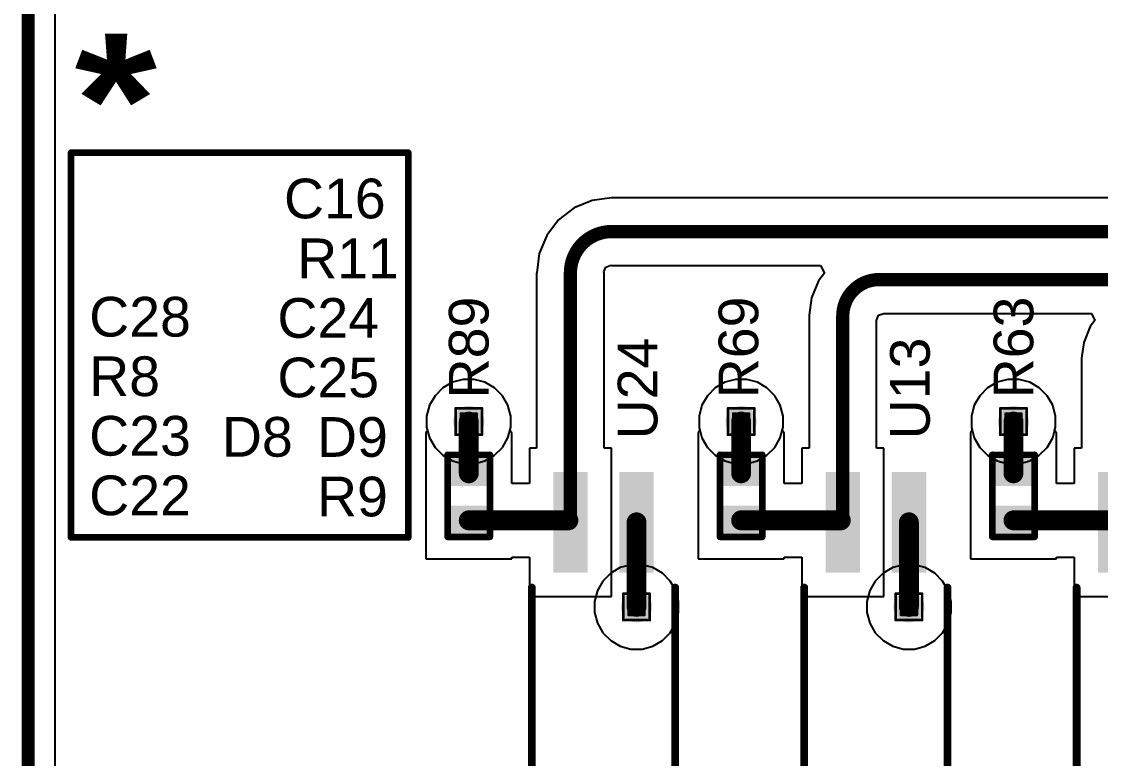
# Model space of a CAD drawing. Header units: inches. Extents: x -5 to 230, y -4 to 159.
# Drawn here: x -3.63 to 17.09, y 10.52 to 24.65 of the extents above; entities that cross this region are included whole.
import ezdxf

# ---------------------------------------------------------------- set-up
doc = ezdxf.new("R2010")
doc.units = ezdxf.units.IN
for name, color, linetype in [('Board Outline', 216, 'Continuous'), ('Bottom Layer', 5, 'Continuous'), ('Drill Drawing', 1, 'Continuous'), ('Layer 1', 16, 'Continuous'), ('Layer 2', 76, 'Continuous'), ('Top Layer', 1, 'Continuous'), ('Top Overlay', 2, 'Continuous'), ('Top Paste', 8, 'Continuous'), ('Top Solder', 216, 'Continuous'), ('Via Holes', 16, 'Continuous')]:
    doc.layers.add(name, color=color, linetype=linetype)
doc.styles.add('Arial', font='', dxfattribs={"height": 0.2})
doc.styles.add('Arial Black_Bold', font='', dxfattribs={"height": 0.2})
doc.styles.get('Arial').set_extended_font_data('Arial')
doc.styles.get('Arial Black_Bold').set_extended_font_data('Arial Black', bold=True)

# ---------------------------------------------------------------- blocks, each defined once
blk = doc.blocks.new('SOIC_4_175____52')
at = {"layer": 'Top Layer'}
for points in [[(-2.31, 0.915), (-2.31, 0.355), (-4.137, 0.355), (-4.137, 0.915)], [(4.137, 0.915), (4.137, 0.355), (2.31, 0.355), (2.31, 0.915)], [(-2.31, -0.355), (-2.31, -0.915), (-4.137, -0.915), (-4.137, -0.355)], [(4.137, -0.355), (4.137, -0.915), (2.31, -0.915), (2.31, -0.355)]]:
    blk.add_hatch(color=1, dxfattribs=at).paths.add_polyline_path(points)
at = {"layer": 'Top Paste'}
for points in [[(-2.31, 0.915), (-2.31, 0.355), (-4.137, 0.355), (-4.137, 0.915)], [(4.137, 0.915), (4.137, 0.355), (2.31, 0.355), (2.31, 0.915)], [(-2.31, -0.355), (-2.31, -0.915), (-4.137, -0.915), (-4.137, -0.355)], [(4.137, -0.355), (4.137, -0.915), (2.31, -0.915), (2.31, -0.355)]]:
    blk.add_hatch(color=8, dxfattribs=at).paths.add_polyline_path(points)
at = {"layer": 'Top Solder'}
for points in [[(-2.259, 0.966), (-2.259, 0.304), (-4.188, 0.304), (-4.188, 0.966)], [(4.188, 0.966), (4.188, 0.304), (2.259, 0.304), (2.259, 0.966)], [(-2.259, -0.304), (-2.259, -0.966), (-4.188, -0.966), (-4.188, -0.304)], [(4.188, -0.304), (4.188, -0.966), (2.259, -0.966), (2.259, -0.304)]]:
    blk.add_hatch(color=216, dxfattribs=at).paths.add_polyline_path(points)
at = {"layer": 'Top Overlay'}
for points, const_width in [([(-1.971, 1.376), (1.971, 1.376)], 0.152), ([(-4.468, 0.787), (-4.468, 0.533)], 0.254), ([(-4.468, 0.787), (-4.341, 0.66)], 0.254), ([(-4.341, 0.66), (-4.468, 0.533)], 0.254), ([(-1.971, -1.376), (1.971, -1.376)], 0.152)]:
    blk.add_lwpolyline(points, dxfattribs=dict(at, const_width=const_width))
for points, const_width in [([(-2.009, 1.376, 1), (-1.933, 1.376, 1)], 0.0762), ([(1.933, 1.376, 1), (2.009, 1.376, 1)], 0.0762), ([(-4.532, 0.787, 1), (-4.405, 0.787, 1)], 0.127), ([(-4.532, 0.787, 1), (-4.405, 0.787, 1)], 0.127), ([(-4.532, 0.533, 1), (-4.405, 0.533, 1)], 0.127), ([(-4.532, 0.533, 1), (-4.405, 0.533, 1)], 0.127), ([(-4.405, 0.66, 1), (-4.278, 0.66, 1)], 0.127), ([(-4.405, 0.66, 1), (-4.278, 0.66, 1)], 0.127), ([(-2.009, -1.376, 1), (-1.933, -1.376, 1)], 0.0762), ([(1.933, -1.376, 1), (2.009, -1.376, 1)], 0.0762)]:
    blk.add_lwpolyline(points, format="xyb", close=True, dxfattribs=dict(at, const_width=const_width))
blk = doc.blocks.new('SOIC_4_175____63')
at = {"layer": 'Top Layer'}
for points in [[(-2.31, 0.915), (-2.31, 0.355), (-4.137, 0.355), (-4.137, 0.915)], [(4.137, 0.915), (4.137, 0.355), (2.31, 0.355), (2.31, 0.915)], [(-2.31, -0.355), (-2.31, -0.915), (-4.137, -0.915), (-4.137, -0.355)], [(4.137, -0.355), (4.137, -0.915), (2.31, -0.915), (2.31, -0.355)]]:
    blk.add_hatch(color=1, dxfattribs=at).paths.add_polyline_path(points)
at = {"layer": 'Top Paste'}
for points in [[(-2.31, 0.915), (-2.31, 0.355), (-4.137, 0.355), (-4.137, 0.915)], [(4.137, 0.915), (4.137, 0.355), (2.31, 0.355), (2.31, 0.915)], [(-2.31, -0.355), (-2.31, -0.915), (-4.137, -0.915), (-4.137, -0.355)], [(4.137, -0.355), (4.137, -0.915), (2.31, -0.915), (2.31, -0.355)]]:
    blk.add_hatch(color=8, dxfattribs=at).paths.add_polyline_path(points)
at = {"layer": 'Top Solder'}
for points in [[(-2.259, 0.966), (-2.259, 0.304), (-4.188, 0.304), (-4.188, 0.966)], [(4.188, 0.966), (4.188, 0.304), (2.259, 0.304), (2.259, 0.966)], [(-2.259, -0.304), (-2.259, -0.966), (-4.188, -0.966), (-4.188, -0.304)], [(4.188, -0.304), (4.188, -0.966), (2.259, -0.966), (2.259, -0.304)]]:
    blk.add_hatch(color=216, dxfattribs=at).paths.add_polyline_path(points)
at = {"layer": 'Top Overlay'}
for points, const_width in [([(-1.971, 1.376), (1.971, 1.376)], 0.152), ([(-4.468, 0.787), (-4.468, 0.533)], 0.254), ([(-4.468, 0.787), (-4.341, 0.66)], 0.254), ([(-4.341, 0.66), (-4.468, 0.533)], 0.254), ([(-1.971, -1.376), (1.971, -1.376)], 0.152)]:
    blk.add_lwpolyline(points, dxfattribs=dict(at, const_width=const_width))
for points, const_width in [([(-2.009, 1.376, 1), (-1.933, 1.376, 1)], 0.0762), ([(1.933, 1.376, 1), (2.009, 1.376, 1)], 0.0762), ([(-4.532, 0.787, 1), (-4.405, 0.787, 1)], 0.127), ([(-4.532, 0.787, 1), (-4.405, 0.787, 1)], 0.127), ([(-4.532, 0.533, 1), (-4.405, 0.533, 1)], 0.127), ([(-4.532, 0.533, 1), (-4.405, 0.533, 1)], 0.127), ([(-4.405, 0.66, 1), (-4.278, 0.66, 1)], 0.127), ([(-4.405, 0.66, 1), (-4.278, 0.66, 1)], 0.127), ([(-2.009, -1.376, 1), (-1.933, -1.376, 1)], 0.0762), ([(1.933, -1.376, 1), (2.009, -1.376, 1)], 0.0762)]:
    blk.add_lwpolyline(points, format="xyb", close=True, dxfattribs=dict(at, const_width=const_width))
blk = doc.blocks.new('SOIC_4_175____66')
at = {"layer": 'Top Layer'}
for points in [[(-2.31, 0.915), (-2.31, 0.355), (-4.137, 0.355), (-4.137, 0.915)], [(4.137, 0.915), (4.137, 0.355), (2.31, 0.355), (2.31, 0.915)], [(-2.31, -0.355), (-2.31, -0.915), (-4.137, -0.915), (-4.137, -0.355)], [(4.137, -0.355), (4.137, -0.915), (2.31, -0.915), (2.31, -0.355)]]:
    blk.add_hatch(color=1, dxfattribs=at).paths.add_polyline_path(points)
at = {"layer": 'Top Paste'}
for points in [[(-2.31, 0.915), (-2.31, 0.355), (-4.137, 0.355), (-4.137, 0.915)], [(4.137, 0.915), (4.137, 0.355), (2.31, 0.355), (2.31, 0.915)], [(-2.31, -0.355), (-2.31, -0.915), (-4.137, -0.915), (-4.137, -0.355)], [(4.137, -0.355), (4.137, -0.915), (2.31, -0.915), (2.31, -0.355)]]:
    blk.add_hatch(color=8, dxfattribs=at).paths.add_polyline_path(points)
at = {"layer": 'Top Solder'}
for points in [[(-2.259, 0.966), (-2.259, 0.304), (-4.188, 0.304), (-4.188, 0.966)], [(4.188, 0.966), (4.188, 0.304), (2.259, 0.304), (2.259, 0.966)], [(-2.259, -0.304), (-2.259, -0.966), (-4.188, -0.966), (-4.188, -0.304)], [(4.188, -0.304), (4.188, -0.966), (2.259, -0.966), (2.259, -0.304)]]:
    blk.add_hatch(color=216, dxfattribs=at).paths.add_polyline_path(points)
at = {"layer": 'Top Overlay'}
for points, const_width in [([(-1.971, 1.376), (1.971, 1.376)], 0.152), ([(-4.468, 0.787), (-4.468, 0.533)], 0.254), ([(-4.468, 0.787), (-4.341, 0.66)], 0.254), ([(-4.341, 0.66), (-4.468, 0.533)], 0.254), ([(-1.971, -1.376), (1.971, -1.376)], 0.152)]:
    blk.add_lwpolyline(points, dxfattribs=dict(at, const_width=const_width))
for points, const_width in [([(-2.009, 1.376, 1), (-1.933, 1.376, 1)], 0.0762), ([(1.933, 1.376, 1), (2.009, 1.376, 1)], 0.0762), ([(-4.532, 0.787, 1), (-4.405, 0.787, 1)], 0.127), ([(-4.532, 0.787, 1), (-4.405, 0.787, 1)], 0.127), ([(-4.532, 0.533, 1), (-4.405, 0.533, 1)], 0.127), ([(-4.532, 0.533, 1), (-4.405, 0.533, 1)], 0.127), ([(-4.405, 0.66, 1), (-4.278, 0.66, 1)], 0.127), ([(-4.405, 0.66, 1), (-4.278, 0.66, 1)], 0.127), ([(-2.009, -1.376, 1), (-1.933, -1.376, 1)], 0.0762), ([(1.933, -1.376, 1), (2.009, -1.376, 1)], 0.0762)]:
    blk.add_lwpolyline(points, format="xyb", close=True, dxfattribs=dict(at, const_width=const_width))
blk = doc.blocks.new('R___0402_91')
at = {"layer": 'Top Layer'}
for points in [[(-0.699, -0.318), (-0.699, 0.318), (-0.241, 0.318), (-0.241, -0.318)], [(0.241, -0.318), (0.241, 0.318), (0.699, 0.318), (0.699, -0.318)]]:
    blk.add_hatch(color=1, dxfattribs=at).paths.add_polyline_path(points)
at = {"layer": 'Top Paste'}
for points in [[(-0.699, -0.318), (-0.699, 0.318), (-0.241, 0.318), (-0.241, -0.318)], [(0.241, -0.318), (0.241, 0.318), (0.699, 0.318), (0.699, -0.318)]]:
    blk.add_hatch(color=8, dxfattribs=at).paths.add_polyline_path(points)
at = {"layer": 'Top Solder'}
for points in [[(-0.754, -0.373), (-0.754, 0.373), (-0.186, 0.373), (-0.186, -0.373)], [(0.186, -0.373), (0.186, 0.373), (0.754, 0.373), (0.754, -0.373)]]:
    blk.add_hatch(color=216, dxfattribs=at).paths.add_polyline_path(points)
at = {"layer": 'Top Overlay'}
for points, const_width in [([(-0.787, 0.406), (0.787, 0.406)], 0.127), ([(-0.787, 0.406), (-0.787, -0.406)], 0.127), ([(0.787, 0.406), (0.787, -0.406)], 0.127), ([(-0.787, -0.406), (0.787, -0.406)], 0.127), ([(-0.813, -0.432), (0.813, -0.432)], 0.00323)]:
    blk.add_lwpolyline(points, dxfattribs=dict(at, const_width=const_width))
for points, const_width in [([(-0.819, 0.406, 1), (-0.756, 0.406, 1)], 0.0635), ([(-0.819, 0.406, 1), (-0.756, 0.406, 1)], 0.0635), ([(0.756, 0.406, 1), (0.819, 0.406, 1)], 0.0635), ([(0.756, 0.406, 1), (0.819, 0.406, 1)], 0.0635), ([(-0.819, -0.406, 1), (-0.756, -0.406, 1)], 0.0635), ([(-0.819, -0.406, 1), (-0.756, -0.406, 1)], 0.0635), ([(0.756, -0.406, 1), (0.819, -0.406, 1)], 0.0635), ([(0.756, -0.406, 1), (0.819, -0.406, 1)], 0.0635), ([(-0.814, -0.432, 1), (-0.812, -0.432, 1)], 0.00161), ([(0.812, -0.432, 1), (0.814, -0.432, 1)], 0.00161)]:
    blk.add_lwpolyline(points, format="xyb", close=True, dxfattribs=dict(at, const_width=const_width))
blk = doc.blocks.new('R___0402_111')
at = {"layer": 'Top Layer'}
for points in [[(-0.699, -0.318), (-0.699, 0.318), (-0.241, 0.318), (-0.241, -0.318)], [(0.241, -0.318), (0.241, 0.318), (0.699, 0.318), (0.699, -0.318)]]:
    blk.add_hatch(color=1, dxfattribs=at).paths.add_polyline_path(points)
at = {"layer": 'Top Paste'}
for points in [[(-0.699, -0.318), (-0.699, 0.318), (-0.241, 0.318), (-0.241, -0.318)], [(0.241, -0.318), (0.241, 0.318), (0.699, 0.318), (0.699, -0.318)]]:
    blk.add_hatch(color=8, dxfattribs=at).paths.add_polyline_path(points)
at = {"layer": 'Top Solder'}
for points in [[(-0.754, -0.373), (-0.754, 0.373), (-0.186, 0.373), (-0.186, -0.373)], [(0.186, -0.373), (0.186, 0.373), (0.754, 0.373), (0.754, -0.373)]]:
    blk.add_hatch(color=216, dxfattribs=at).paths.add_polyline_path(points)
at = {"layer": 'Top Overlay'}
for points, const_width in [([(-0.787, 0.406), (0.787, 0.406)], 0.127), ([(-0.787, 0.406), (-0.787, -0.406)], 0.127), ([(0.787, 0.406), (0.787, -0.406)], 0.127), ([(-0.787, -0.406), (0.787, -0.406)], 0.127), ([(-0.813, -0.432), (0.813, -0.432)], 0.00323)]:
    blk.add_lwpolyline(points, dxfattribs=dict(at, const_width=const_width))
for points, const_width in [([(-0.819, 0.406, 1), (-0.756, 0.406, 1)], 0.0635), ([(-0.819, 0.406, 1), (-0.756, 0.406, 1)], 0.0635), ([(0.756, 0.406, 1), (0.819, 0.406, 1)], 0.0635), ([(0.756, 0.406, 1), (0.819, 0.406, 1)], 0.0635), ([(-0.819, -0.406, 1), (-0.756, -0.406, 1)], 0.0635), ([(-0.819, -0.406, 1), (-0.756, -0.406, 1)], 0.0635), ([(0.756, -0.406, 1), (0.819, -0.406, 1)], 0.0635), ([(0.756, -0.406, 1), (0.819, -0.406, 1)], 0.0635), ([(-0.814, -0.432, 1), (-0.812, -0.432, 1)], 0.00161), ([(0.812, -0.432, 1), (0.814, -0.432, 1)], 0.00161)]:
    blk.add_lwpolyline(points, format="xyb", close=True, dxfattribs=dict(at, const_width=const_width))
blk = doc.blocks.new('R___0402_117')
at = {"layer": 'Top Layer'}
for points in [[(-0.699, -0.318), (-0.699, 0.318), (-0.241, 0.318), (-0.241, -0.318)], [(0.241, -0.318), (0.241, 0.318), (0.699, 0.318), (0.699, -0.318)]]:
    blk.add_hatch(color=1, dxfattribs=at).paths.add_polyline_path(points)
at = {"layer": 'Top Paste'}
for points in [[(-0.699, -0.318), (-0.699, 0.318), (-0.241, 0.318), (-0.241, -0.318)], [(0.241, -0.318), (0.241, 0.318), (0.699, 0.318), (0.699, -0.318)]]:
    blk.add_hatch(color=8, dxfattribs=at).paths.add_polyline_path(points)
at = {"layer": 'Top Solder'}
for points in [[(-0.754, -0.373), (-0.754, 0.373), (-0.186, 0.373), (-0.186, -0.373)], [(0.186, -0.373), (0.186, 0.373), (0.754, 0.373), (0.754, -0.373)]]:
    blk.add_hatch(color=216, dxfattribs=at).paths.add_polyline_path(points)
at = {"layer": 'Top Overlay'}
for points, const_width in [([(-0.787, 0.406), (0.787, 0.406)], 0.127), ([(-0.787, 0.406), (-0.787, -0.406)], 0.127), ([(0.787, 0.406), (0.787, -0.406)], 0.127), ([(-0.787, -0.406), (0.787, -0.406)], 0.127), ([(-0.813, -0.432), (0.813, -0.432)], 0.00323)]:
    blk.add_lwpolyline(points, dxfattribs=dict(at, const_width=const_width))
for points, const_width in [([(-0.819, 0.406, 1), (-0.756, 0.406, 1)], 0.0635), ([(-0.819, 0.406, 1), (-0.756, 0.406, 1)], 0.0635), ([(0.756, 0.406, 1), (0.819, 0.406, 1)], 0.0635), ([(0.756, 0.406, 1), (0.819, 0.406, 1)], 0.0635), ([(-0.819, -0.406, 1), (-0.756, -0.406, 1)], 0.0635), ([(-0.819, -0.406, 1), (-0.756, -0.406, 1)], 0.0635), ([(0.756, -0.406, 1), (0.819, -0.406, 1)], 0.0635), ([(0.756, -0.406, 1), (0.819, -0.406, 1)], 0.0635), ([(-0.814, -0.432, 1), (-0.812, -0.432, 1)], 0.00161), ([(0.812, -0.432, 1), (0.814, -0.432, 1)], 0.00161)]:
    blk.add_lwpolyline(points, format="xyb", close=True, dxfattribs=dict(at, const_width=const_width))

msp = doc.modelspace()

# ---------------------------------------------------------------- hatches: boundary and pattern name
at = {"layer": 'Bottom Layer'}
h = msp.add_hatch(color=5, dxfattribs=at)
edge = h.paths.add_edge_path()
edge.add_arc((4.958, 16.98), 0.3, 0, 360)
h = msp.add_hatch(color=5, dxfattribs=at)
edge = h.paths.add_edge_path()
edge.add_arc((10.187, 16.98), 0.3, 0, 360)
h = msp.add_hatch(color=5, dxfattribs=at)
edge = h.paths.add_edge_path()
edge.add_arc((15.416, 16.98), 0.3, 0, 360)
h = msp.add_hatch(color=5, dxfattribs=at)
edge = h.paths.add_edge_path()
edge.add_arc((8.18, 13.424), 0.3, 0, 360)
h = msp.add_hatch(color=5, dxfattribs=at)
edge = h.paths.add_edge_path()
edge.add_arc((13.409, 13.424), 0.3, 0, 360)
at = {"layer": 'Layer 1'}
h = msp.add_hatch(color=16, dxfattribs=at)
edge = h.paths.add_edge_path()
edge.add_arc((4.958, 16.98), 0.3, 0, 360)
h = msp.add_hatch(color=16, dxfattribs=at)
edge = h.paths.add_edge_path()
edge.add_arc((10.187, 16.98), 0.3, 0, 360)
h = msp.add_hatch(color=16, dxfattribs=at)
edge = h.paths.add_edge_path()
edge.add_arc((15.416, 16.98), 0.3, 0, 360)
h = msp.add_hatch(color=16, dxfattribs=at)
edge = h.paths.add_edge_path()
edge.add_arc((8.18, 13.424), 0.3, 0, 360)
h = msp.add_hatch(color=16, dxfattribs=at)
edge = h.paths.add_edge_path()
edge.add_arc((13.409, 13.424), 0.3, 0, 360)
at = {"layer": 'Layer 2'}
h = msp.add_hatch(color=76, dxfattribs=at)
edge = h.paths.add_edge_path()
edge.add_arc((4.958, 16.98), 0.3, 0, 360)
h = msp.add_hatch(color=76, dxfattribs=at)
edge = h.paths.add_edge_path()
edge.add_arc((10.187, 16.98), 0.3, 0, 360)
h = msp.add_hatch(color=76, dxfattribs=at)
edge = h.paths.add_edge_path()
edge.add_arc((15.416, 16.98), 0.3, 0, 360)
h = msp.add_hatch(color=76, dxfattribs=at)
edge = h.paths.add_edge_path()
edge.add_arc((8.18, 13.424), 0.3, 0, 360)
h = msp.add_hatch(color=76, dxfattribs=at)
edge = h.paths.add_edge_path()
edge.add_arc((13.409, 13.424), 0.3, 0, 360)
at = {"layer": 'Top Layer'}
h = msp.add_hatch(color=1, dxfattribs=at)
edge = h.paths.add_edge_path()
edge.add_arc((4.958, 16.98), 0.3, 0, 360)
h = msp.add_hatch(color=1, dxfattribs=at)
edge = h.paths.add_edge_path()
edge.add_arc((10.187, 16.98), 0.3, 0, 360)
h = msp.add_hatch(color=1, dxfattribs=at)
edge = h.paths.add_edge_path()
edge.add_arc((15.416, 16.98), 0.3, 0, 360)
h = msp.add_hatch(color=1, dxfattribs=at)
edge = h.paths.add_edge_path()
edge.add_arc((8.18, 13.424), 0.3, 0, 360)
h = msp.add_hatch(color=1, dxfattribs=at)
edge = h.paths.add_edge_path()
edge.add_arc((13.409, 13.424), 0.3, 0, 360)
at = {"layer": 'Via Holes'}
h = msp.add_hatch(color=7, dxfattribs=at)
edge = h.paths.add_edge_path()
edge.add_arc((4.958, 16.98), 0.15, 0, 360)
h = msp.add_hatch(color=7, dxfattribs=at)
edge = h.paths.add_edge_path()
edge.add_arc((10.187, 16.98), 0.15, 0, 360)
h = msp.add_hatch(color=7, dxfattribs=at)
edge = h.paths.add_edge_path()
edge.add_arc((15.416, 16.98), 0.15, 0, 360)
h = msp.add_hatch(color=7, dxfattribs=at)
edge = h.paths.add_edge_path()
edge.add_arc((8.18, 13.424), 0.15, 0, 360)
h = msp.add_hatch(color=7, dxfattribs=at)
edge = h.paths.add_edge_path()
edge.add_arc((13.409, 13.424), 0.15, 0, 360)

# ---------------------------------------------------------------- linework, layer by layer
at = {"layer": 'Board Outline', "const_width": 0.254}
msp.add_lwpolyline([(-3.5, -0.443), (-3.5, 73.461)], dxfattribs=at)
at = {"layer": 'Bottom Layer'}
for p, q in [((-2.982, 2.277), (-2.982, 70.735)), ((4.462, 17.626), (4.312, 17.476)), ((4.647, 17.733), (4.462, 17.626)), ((4.852, 17.788), (4.647, 17.733)), ((5.065, 17.788), (4.852, 17.788)), ((5.27, 17.733), (5.065, 17.788)), ((5.455, 17.626), (5.27, 17.733)), ((5.605, 17.476), (5.455, 17.626)), ((9.691, 17.626), (9.541, 17.476)), ((9.875, 17.733), (9.691, 17.626)), ((10.081, 17.788), (9.875, 17.733)), ((10.294, 17.788), (10.081, 17.788)), ((10.499, 17.733), (10.294, 17.788)), ((10.683, 17.626), (10.499, 17.733)), ((10.834, 17.476), (10.683, 17.626)), ((14.92, 17.626), (14.77, 17.476)), ((15.104, 17.733), (14.92, 17.626)), ((15.31, 17.788), (15.104, 17.733)), ((15.523, 17.788), (15.31, 17.788)), ((15.728, 17.733), (15.523, 17.788)), ((15.912, 17.626), (15.728, 17.733)), ((16.063, 17.476), (15.912, 17.626)), ((4.312, 17.476), (4.206, 17.292)), ((5.711, 17.292), (5.605, 17.476)), ((9.541, 17.476), (9.434, 17.292)), ((10.94, 17.292), (10.834, 17.476)), ((14.77, 17.476), (14.663, 17.292)), ((16.169, 17.292), (16.063, 17.476)), ((4.206, 17.292), (4.15, 17.086)), ((5.766, 17.086), (5.711, 17.292)), ((9.434, 17.292), (9.379, 17.086)), ((10.995, 17.086), (10.94, 17.292)), ((14.663, 17.292), (14.608, 17.086)), ((16.224, 17.086), (16.169, 17.292)), ((4.15, 17.086), (4.15, 16.874)), ((5.766, 16.874), (5.766, 17.086)), ((9.379, 17.086), (9.379, 16.874)), ((10.995, 16.874), (10.995, 17.086)), ((14.608, 17.086), (14.608, 16.874)), ((16.224, 16.874), (16.224, 17.086)), ((4.15, 16.874), (4.206, 16.668)), ((5.711, 16.668), (5.766, 16.874)), ((9.379, 16.874), (9.434, 16.668)), ((10.94, 16.668), (10.995, 16.874)), ((14.608, 16.874), (14.663, 16.668)), ((16.169, 16.668), (16.224, 16.874)), ((4.206, 16.668), (4.312, 16.484)), ((5.605, 16.484), (5.711, 16.668)), ((9.434, 16.668), (9.541, 16.484)), ((10.834, 16.484), (10.94, 16.668)), ((14.663, 16.668), (14.77, 16.484)), ((16.063, 16.484), (16.169, 16.668)), ((4.312, 16.484), (4.462, 16.333)), ((5.455, 16.333), (5.605, 16.484)), ((9.541, 16.484), (9.691, 16.333)), ((10.683, 16.333), (10.834, 16.484)), ((14.77, 16.484), (14.92, 16.333)), ((15.912, 16.333), (16.063, 16.484)), ((4.462, 16.333), (4.647, 16.227)), ((4.647, 16.227), (4.852, 16.172)), ((4.852, 16.172), (5.065, 16.172)), ((5.065, 16.172), (5.27, 16.227)), ((5.27, 16.227), (5.455, 16.333)), ((9.691, 16.333), (9.875, 16.227)), ((9.875, 16.227), (10.081, 16.172)), ((10.081, 16.172), (10.294, 16.172)), ((10.294, 16.172), (10.499, 16.227)), ((10.499, 16.227), (10.683, 16.333)), ((14.92, 16.333), (15.104, 16.227)), ((15.104, 16.227), (15.31, 16.172)), ((15.31, 16.172), (15.523, 16.172)), ((15.523, 16.172), (15.728, 16.227)), ((15.728, 16.227), (15.912, 16.333))]:
    msp.add_line(p, q, dxfattribs=at)
at = {"layer": 'Drill Drawing', "const_width": 0.0508}
for points in [[(4.704, 17.234), (5.212, 17.234)], [(4.704, 16.726), (4.704, 17.234)], [(5.212, 16.726), (5.212, 17.234)], [(9.933, 17.234), (10.441, 17.234)], [(9.933, 16.726), (9.933, 17.234)], [(10.441, 16.726), (10.441, 17.234)], [(15.162, 17.234), (15.67, 17.234)], [(15.162, 16.726), (15.162, 17.234)], [(15.67, 16.726), (15.67, 17.234)], [(4.806, 17.132), (5.111, 17.132)], [(4.806, 16.828), (4.806, 17.132)], [(5.111, 16.828), (5.111, 17.132)], [(10.035, 17.132), (10.34, 17.132)], [(10.035, 16.828), (10.035, 17.132)], [(10.34, 16.828), (10.34, 17.132)], [(15.264, 17.132), (15.569, 17.132)], [(15.264, 16.828), (15.264, 17.132)], [(15.569, 16.828), (15.569, 17.132)], [(4.806, 16.828), (5.111, 16.828)], [(10.035, 16.828), (10.34, 16.828)], [(15.264, 16.828), (15.569, 16.828)], [(4.704, 16.726), (5.212, 16.726)], [(9.933, 16.726), (10.441, 16.726)], [(15.162, 16.726), (15.67, 16.726)], [(7.926, 13.678), (8.434, 13.678)], [(7.926, 13.17), (7.926, 13.678)], [(8.434, 13.17), (8.434, 13.678)], [(13.155, 13.678), (13.663, 13.678)], [(13.155, 13.17), (13.155, 13.678)], [(13.663, 13.17), (13.663, 13.678)], [(8.027, 13.576), (8.332, 13.576)], [(8.027, 13.271), (8.027, 13.576)], [(8.332, 13.271), (8.332, 13.576)], [(13.256, 13.576), (13.561, 13.576)], [(13.256, 13.271), (13.256, 13.576)], [(13.561, 13.271), (13.561, 13.576)], [(8.027, 13.271), (8.332, 13.271)], [(13.256, 13.271), (13.561, 13.271)], [(7.926, 13.17), (8.434, 13.17)], [(13.155, 13.17), (13.663, 13.17)]]:
    msp.add_lwpolyline(points, dxfattribs=at)
at = {"layer": 'Drill Drawing', "const_width": 0.0254}
for points in [[(4.692, 17.234, 1), (4.717, 17.234, 1)], [(4.692, 17.234, 1), (4.717, 17.234, 1)], [(5.2, 17.234, 1), (5.225, 17.234, 1)], [(5.2, 17.234, 1), (5.225, 17.234, 1)], [(9.921, 17.234, 1), (9.946, 17.234, 1)], [(9.921, 17.234, 1), (9.946, 17.234, 1)], [(10.429, 17.234, 1), (10.454, 17.234, 1)], [(10.429, 17.234, 1), (10.454, 17.234, 1)], [(15.15, 17.234, 1), (15.175, 17.234, 1)], [(15.15, 17.234, 1), (15.175, 17.234, 1)], [(15.658, 17.234, 1), (15.683, 17.234, 1)], [(15.658, 17.234, 1), (15.683, 17.234, 1)], [(4.793, 17.132, 1), (4.819, 17.132, 1)], [(4.793, 17.132, 1), (4.819, 17.132, 1)], [(5.098, 17.132, 1), (5.124, 17.132, 1)], [(5.098, 17.132, 1), (5.124, 17.132, 1)], [(10.022, 17.132, 1), (10.048, 17.132, 1)], [(10.022, 17.132, 1), (10.048, 17.132, 1)], [(10.327, 17.132, 1), (10.352, 17.132, 1)], [(10.327, 17.132, 1), (10.352, 17.132, 1)], [(15.251, 17.132, 1), (15.277, 17.132, 1)], [(15.251, 17.132, 1), (15.277, 17.132, 1)], [(15.556, 17.132, 1), (15.581, 17.132, 1)], [(15.556, 17.132, 1), (15.581, 17.132, 1)], [(4.793, 16.828, 1), (4.819, 16.828, 1)], [(4.793, 16.828, 1), (4.819, 16.828, 1)], [(5.098, 16.828, 1), (5.124, 16.828, 1)], [(5.098, 16.828, 1), (5.124, 16.828, 1)], [(10.022, 16.828, 1), (10.048, 16.828, 1)], [(10.022, 16.828, 1), (10.048, 16.828, 1)], [(10.327, 16.828, 1), (10.352, 16.828, 1)], [(10.327, 16.828, 1), (10.352, 16.828, 1)], [(15.251, 16.828, 1), (15.277, 16.828, 1)], [(15.251, 16.828, 1), (15.277, 16.828, 1)], [(15.556, 16.828, 1), (15.581, 16.828, 1)], [(15.556, 16.828, 1), (15.581, 16.828, 1)], [(4.692, 16.726, 1), (4.717, 16.726, 1)], [(4.692, 16.726, 1), (4.717, 16.726, 1)], [(5.2, 16.726, 1), (5.225, 16.726, 1)], [(5.2, 16.726, 1), (5.225, 16.726, 1)], [(9.921, 16.726, 1), (9.946, 16.726, 1)], [(9.921, 16.726, 1), (9.946, 16.726, 1)], [(10.429, 16.726, 1), (10.454, 16.726, 1)], [(10.429, 16.726, 1), (10.454, 16.726, 1)], [(15.15, 16.726, 1), (15.175, 16.726, 1)], [(15.15, 16.726, 1), (15.175, 16.726, 1)], [(15.658, 16.726, 1), (15.683, 16.726, 1)], [(15.658, 16.726, 1), (15.683, 16.726, 1)], [(7.913, 13.678, 1), (7.938, 13.678, 1)], [(7.913, 13.678, 1), (7.938, 13.678, 1)], [(8.421, 13.678, 1), (8.446, 13.678, 1)], [(8.421, 13.678, 1), (8.446, 13.678, 1)], [(13.142, 13.678, 1), (13.167, 13.678, 1)], [(13.142, 13.678, 1), (13.167, 13.678, 1)], [(13.65, 13.678, 1), (13.675, 13.678, 1)], [(13.65, 13.678, 1), (13.675, 13.678, 1)], [(8.015, 13.576, 1), (8.04, 13.576, 1)], [(8.015, 13.576, 1), (8.04, 13.576, 1)], [(8.319, 13.576, 1), (8.345, 13.576, 1)], [(8.319, 13.576, 1), (8.345, 13.576, 1)], [(13.244, 13.576, 1), (13.269, 13.576, 1)], [(13.244, 13.576, 1), (13.269, 13.576, 1)], [(13.548, 13.576, 1), (13.574, 13.576, 1)], [(13.548, 13.576, 1), (13.574, 13.576, 1)], [(8.015, 13.271, 1), (8.04, 13.271, 1)], [(8.015, 13.271, 1), (8.04, 13.271, 1)], [(8.319, 13.271, 1), (8.345, 13.271, 1)], [(8.319, 13.271, 1), (8.345, 13.271, 1)], [(13.244, 13.271, 1), (13.269, 13.271, 1)], [(13.244, 13.271, 1), (13.269, 13.271, 1)], [(13.548, 13.271, 1), (13.574, 13.271, 1)], [(13.548, 13.271, 1), (13.574, 13.271, 1)], [(7.913, 13.17, 1), (7.938, 13.17, 1)], [(7.913, 13.17, 1), (7.938, 13.17, 1)], [(8.421, 13.17, 1), (8.446, 13.17, 1)], [(8.421, 13.17, 1), (8.446, 13.17, 1)], [(13.142, 13.17, 1), (13.167, 13.17, 1)], [(13.142, 13.17, 1), (13.167, 13.17, 1)], [(13.65, 13.17, 1), (13.675, 13.17, 1)], [(13.65, 13.17, 1), (13.675, 13.17, 1)]]:
    msp.add_lwpolyline(points, format="xyb", close=True, dxfattribs=at)
at = {"layer": 'Layer 1'}
for p, q in [((-2.982, 8.962), (-2.982, 63.828)), ((4.462, 17.626), (4.312, 17.476)), ((4.647, 17.733), (4.462, 17.626)), ((4.852, 17.788), (4.647, 17.733)), ((5.065, 17.788), (4.852, 17.788)), ((5.27, 17.733), (5.065, 17.788)), ((5.455, 17.626), (5.27, 17.733)), ((5.605, 17.476), (5.455, 17.626)), ((9.691, 17.626), (9.541, 17.476)), ((9.875, 17.733), (9.691, 17.626)), ((10.081, 17.788), (9.875, 17.733)), ((10.294, 17.788), (10.081, 17.788)), ((10.499, 17.733), (10.294, 17.788)), ((10.683, 17.626), (10.499, 17.733)), ((10.834, 17.476), (10.683, 17.626)), ((14.92, 17.626), (14.77, 17.476)), ((15.104, 17.733), (14.92, 17.626)), ((15.31, 17.788), (15.104, 17.733)), ((15.523, 17.788), (15.31, 17.788)), ((15.728, 17.733), (15.523, 17.788)), ((15.912, 17.626), (15.728, 17.733)), ((16.063, 17.476), (15.912, 17.626)), ((4.312, 17.476), (4.206, 17.292)), ((5.711, 17.292), (5.605, 17.476)), ((9.541, 17.476), (9.434, 17.292)), ((10.94, 17.292), (10.834, 17.476)), ((14.77, 17.476), (14.663, 17.292)), ((16.169, 17.292), (16.063, 17.476)), ((4.206, 17.292), (4.15, 17.086)), ((5.766, 17.086), (5.711, 17.292)), ((9.434, 17.292), (9.379, 17.086)), ((10.995, 17.086), (10.94, 17.292)), ((14.663, 17.292), (14.608, 17.086)), ((16.224, 17.086), (16.169, 17.292)), ((4.15, 17.086), (4.15, 16.874)), ((5.766, 16.874), (5.766, 17.086)), ((9.379, 17.086), (9.379, 16.874)), ((10.995, 16.874), (10.995, 17.086)), ((14.608, 17.086), (14.608, 16.874)), ((16.224, 16.874), (16.224, 17.086)), ((4.15, 16.874), (4.206, 16.668)), ((5.711, 16.668), (5.766, 16.874)), ((9.379, 16.874), (9.434, 16.668)), ((10.94, 16.668), (10.995, 16.874)), ((14.608, 16.874), (14.663, 16.668)), ((16.169, 16.668), (16.224, 16.874)), ((4.206, 16.668), (4.312, 16.484)), ((5.605, 16.484), (5.711, 16.668)), ((9.434, 16.668), (9.541, 16.484)), ((10.834, 16.484), (10.94, 16.668)), ((14.663, 16.668), (14.77, 16.484)), ((16.063, 16.484), (16.169, 16.668)), ((4.312, 16.484), (4.462, 16.333)), ((5.455, 16.333), (5.605, 16.484)), ((9.541, 16.484), (9.691, 16.333)), ((10.683, 16.333), (10.834, 16.484)), ((14.77, 16.484), (14.92, 16.333)), ((15.912, 16.333), (16.063, 16.484)), ((4.462, 16.333), (4.647, 16.227)), ((4.647, 16.227), (4.852, 16.172)), ((4.852, 16.172), (5.065, 16.172)), ((5.065, 16.172), (5.27, 16.227)), ((5.27, 16.227), (5.455, 16.333)), ((9.691, 16.333), (9.875, 16.227)), ((9.875, 16.227), (10.081, 16.172)), ((10.081, 16.172), (10.294, 16.172)), ((10.294, 16.172), (10.499, 16.227)), ((10.499, 16.227), (10.683, 16.333)), ((14.92, 16.333), (15.104, 16.227)), ((15.104, 16.227), (15.31, 16.172)), ((15.31, 16.172), (15.523, 16.172)), ((15.523, 16.172), (15.728, 16.227)), ((15.728, 16.227), (15.912, 16.333))]:
    msp.add_line(p, q, dxfattribs=at)
at = {"layer": 'Layer 2'}
for p, q in [((-2.982, 2.277), (-2.982, 70.735)), ((7.868, 14.177), (7.684, 14.07)), ((8.073, 14.232), (7.868, 14.177)), ((8.286, 14.232), (8.073, 14.232)), ((8.492, 14.177), (8.286, 14.232)), ((8.676, 14.07), (8.492, 14.177)), ((13.097, 14.177), (12.913, 14.07)), ((13.302, 14.232), (13.097, 14.177)), ((13.515, 14.232), (13.302, 14.232)), ((13.721, 14.177), (13.515, 14.232)), ((13.905, 14.07), (13.721, 14.177)), ((7.533, 13.92), (7.427, 13.736)), ((7.684, 14.07), (7.533, 13.92)), ((8.826, 13.92), (8.676, 14.07)), ((8.933, 13.736), (8.826, 13.92)), ((12.762, 13.92), (12.656, 13.736)), ((12.913, 14.07), (12.762, 13.92)), ((14.055, 13.92), (13.905, 14.07)), ((14.162, 13.736), (14.055, 13.92)), ((7.427, 13.736), (7.372, 13.53)), ((8.988, 13.53), (8.933, 13.736)), ((12.656, 13.736), (12.601, 13.53)), ((14.217, 13.53), (14.162, 13.736)), ((7.372, 13.53), (7.372, 13.318)), ((8.988, 13.318), (8.988, 13.53)), ((12.601, 13.53), (12.601, 13.318)), ((14.217, 13.318), (14.217, 13.53)), ((7.372, 13.318), (7.427, 13.112)), ((8.933, 13.112), (8.988, 13.318)), ((12.601, 13.318), (12.656, 13.112)), ((14.162, 13.112), (14.217, 13.318)), ((7.427, 13.112), (7.533, 12.928)), ((8.826, 12.928), (8.933, 13.112)), ((12.656, 13.112), (12.762, 12.928)), ((14.055, 12.928), (14.162, 13.112)), ((7.533, 12.928), (7.684, 12.777)), ((8.676, 12.777), (8.826, 12.928)), ((12.762, 12.928), (12.913, 12.777)), ((13.905, 12.777), (14.055, 12.928)), ((7.684, 12.777), (7.868, 12.671)), ((7.868, 12.671), (8.073, 12.616)), ((8.286, 12.616), (8.492, 12.671)), ((8.492, 12.671), (8.676, 12.777)), ((12.913, 12.777), (13.097, 12.671)), ((13.097, 12.671), (13.302, 12.616)), ((13.515, 12.616), (13.721, 12.671)), ((13.721, 12.671), (13.905, 12.777)), ((8.073, 12.616), (8.286, 12.616)), ((13.302, 12.616), (13.515, 12.616))]:
    msp.add_line(p, q, dxfattribs=at)
at = {"layer": 'Top Layer'}
for p, q in [((-2.982, 2.236), (-2.982, 47.498)), ((7.329, 21.223), (6.982, 21.079)), ((7.7, 21.272), (7.329, 21.223)), ((7.702, 21.272), (7.7, 21.272)), ((23.755, 21.272), (7.702, 21.272)), ((6.982, 21.079), (6.684, 20.851)), ((6.684, 20.851), (6.455, 20.552)), ((6.455, 20.552), (6.311, 20.205)), ((6.311, 20.205), (6.263, 19.835)), ((7.553, 19.852), (7.591, 19.943)), ((7.591, 19.943), (7.683, 19.981)), ((7.683, 19.981), (7.702, 19.977)), ((7.702, 19.977), (11.71, 19.977)), ((11.71, 19.977), (11.785, 19.825)), ((6.263, 19.835), (6.262, 19.833)), ((6.262, 19.833), (6.262, 16.468)), ((7.557, 19.833), (7.553, 19.852)), ((7.557, 16.468), (7.557, 19.833)), ((11.672, 19.678), (11.538, 19.354)), ((11.785, 19.825), (11.672, 19.678)), ((11.538, 19.354), (11.494, 19.02)), ((12.823, 19.02), (12.925, 19.056)), ((12.925, 19.056), (16.913, 19.056)), ((16.913, 19.056), (16.98, 18.92)), ((11.494, 19.02), (11.491, 19.006)), ((11.491, 19.006), (11.491, 16.468)), ((12.786, 18.918), (12.823, 19.02)), ((12.786, 16.468), (12.786, 18.918)), ((16.98, 18.92), (16.891, 18.803)), ((16.891, 18.803), (16.765, 18.499)), ((16.765, 18.499), (16.725, 18.197)), ((16.725, 18.197), (16.72, 18.172)), ((16.72, 18.172), (16.72, 16.468)), ((4.462, 17.626), (4.312, 17.476)), ((4.647, 17.733), (4.462, 17.626)), ((4.852, 17.788), (4.647, 17.733)), ((5.065, 17.788), (4.852, 17.788)), ((5.27, 17.733), (5.065, 17.788)), ((5.455, 17.626), (5.27, 17.733)), ((5.605, 17.476), (5.455, 17.626)), ((9.691, 17.626), (9.541, 17.476)), ((9.875, 17.733), (9.691, 17.626)), ((10.081, 17.788), (9.875, 17.733)), ((10.294, 17.788), (10.081, 17.788)), ((10.499, 17.733), (10.294, 17.788)), ((10.683, 17.626), (10.499, 17.733)), ((10.834, 17.476), (10.683, 17.626)), ((14.92, 17.626), (14.77, 17.476)), ((15.104, 17.733), (14.92, 17.626)), ((15.31, 17.788), (15.104, 17.733)), ((15.523, 17.788), (15.31, 17.788)), ((15.728, 17.733), (15.523, 17.788)), ((15.912, 17.626), (15.728, 17.733)), ((16.063, 17.476), (15.912, 17.626)), ((4.312, 17.476), (4.206, 17.292)), ((5.711, 17.292), (5.605, 17.476)), ((9.541, 17.476), (9.434, 17.292)), ((10.94, 17.292), (10.834, 17.476)), ((14.77, 17.476), (14.663, 17.292)), ((16.169, 17.292), (16.063, 17.476)), ((4.206, 17.292), (4.15, 17.086)), ((5.766, 17.086), (5.711, 17.292)), ((9.434, 17.292), (9.379, 17.086)), ((10.995, 17.086), (10.94, 17.292)), ((14.663, 17.292), (14.608, 17.086)), ((16.224, 17.086), (16.169, 17.292)), ((4.15, 17.086), (4.15, 16.874)), ((5.766, 16.874), (5.766, 17.086)), ((9.379, 17.086), (9.379, 16.874)), ((10.995, 16.874), (10.995, 17.086)), ((14.608, 17.086), (14.608, 16.874)), ((16.224, 16.874), (16.224, 17.086)), ((4.168, 16.807), (4.133, 16.761)), ((4.15, 16.874), (4.168, 16.807)), ((5.749, 16.807), (5.766, 16.874)), ((5.784, 16.761), (5.749, 16.807)), ((9.397, 16.807), (9.362, 16.761)), ((9.379, 16.874), (9.397, 16.807)), ((10.978, 16.807), (10.995, 16.874)), ((11.013, 16.761), (10.978, 16.807)), ((14.626, 16.807), (14.591, 16.761)), ((14.608, 16.874), (14.626, 16.807)), ((16.206, 16.807), (16.224, 16.874)), ((16.242, 16.761), (16.206, 16.807)), ((4.133, 16.761), (4.133, 16.761)), ((4.133, 16.761), (4.133, 15.288)), ((5.784, 15.789), (5.784, 16.761)), ((5.784, 16.761), (5.784, 16.761)), ((9.362, 16.761), (9.362, 16.761)), ((9.362, 16.761), (9.362, 15.288)), ((11.013, 15.789), (11.013, 16.761)), ((11.013, 16.761), (11.013, 16.761)), ((14.591, 16.761), (14.591, 16.761)), ((14.591, 16.761), (14.591, 15.288)), ((16.242, 15.789), (16.242, 16.761)), ((16.242, 16.761), (16.242, 16.761)), ((6.262, 16.468), (6.122, 16.468)), ((6.122, 16.468), (6.122, 15.789)), ((7.698, 16.468), (7.557, 16.468)), ((7.698, 13.625), (7.698, 16.468)), ((11.491, 16.468), (11.351, 16.468)), ((11.351, 16.468), (11.351, 15.789)), ((12.927, 16.468), (12.786, 16.468)), ((12.927, 13.625), (12.927, 16.468)), ((16.72, 16.468), (16.58, 16.468)), ((16.58, 16.468), (16.58, 15.789)), ((6.122, 15.789), (5.784, 15.789)), ((11.351, 15.789), (11.013, 15.789)), ((16.58, 15.789), (16.242, 15.789)), ((4.133, 15.288), (4.133, 14.348)), ((9.362, 15.288), (9.362, 14.348)), ((14.591, 15.288), (14.591, 14.348)), ((4.133, 14.348), (5.784, 14.348)), ((5.784, 14.348), (5.784, 14.38)), ((5.784, 14.38), (6.122, 14.38)), ((6.122, 14.38), (6.122, 13.625)), ((9.362, 14.348), (11.013, 14.348)), ((11.013, 14.348), (11.013, 14.38)), ((11.013, 14.38), (11.351, 14.38)), ((11.351, 14.38), (11.351, 13.625)), ((14.591, 14.348), (16.242, 14.348)), ((16.242, 14.348), (16.242, 14.38)), ((16.242, 14.38), (16.58, 14.38)), ((16.58, 14.38), (16.58, 13.625)), ((6.122, 13.625), (7.698, 13.625)), ((11.351, 13.625), (12.927, 13.625)), ((16.58, 13.625), (18.156, 13.625))]:
    msp.add_line(p, q, dxfattribs=at)
at = {"layer": 'Top Layer', "const_width": 0.254}
for points in [[(6.91, 19.833, -0.414214), (7.702, 20.625)], [(12.139, 19.006, -0.414214), (12.836, 19.704)]]:
    msp.add_lwpolyline(points, format="xyb", dxfattribs=at)
at = {"layer": 'Top Layer'}
for points, const_width in [([(7.702, 20.625), (28.748, 20.625)], 0.254), ([(6.91, 15.047), (6.91, 19.833)], 0.254), ([(12.836, 19.704), (33.055, 19.704)], 0.254), ([(12.139, 15.047), (12.139, 19.006)], 0.254), ([(4.958, 16.025), (4.958, 16.98)], 0.381), ([(10.187, 16.025), (10.187, 16.98)], 0.381), ([(15.416, 16.025), (15.416, 16.98)], 0.381), ([(4.958, 15.987), (4.958, 16.025)], 0.381), ([(10.187, 15.987), (10.187, 16.025)], 0.381), ([(15.416, 15.987), (15.416, 16.025)], 0.381), ([(4.958, 15.085), (6.872, 15.085)], 0.381), ([(6.872, 15.085), (6.91, 15.047)], 0.254), ([(8.18, 13.424), (8.18, 15.047)], 0.381), ([(10.187, 15.085), (12.101, 15.085)], 0.381), ([(13.409, 13.424), (13.409, 15.047)], 0.381), ([(15.416, 15.085), (17.329, 15.085)], 0.381)]:
    msp.add_lwpolyline(points, dxfattribs=dict(at, const_width=const_width))
for points, const_width in [([(7.638, 20.625, 1), (7.765, 20.625, 1)], 0.127), ([(7.638, 20.625, 1), (7.765, 20.625, 1)], 0.127), ([(6.846, 19.833, 1), (6.973, 19.833, 1)], 0.127), ([(6.846, 19.833, 1), (6.973, 19.833, 1)], 0.127), ([(12.773, 19.704, 1), (12.9, 19.704, 1)], 0.127), ([(12.773, 19.704, 1), (12.9, 19.704, 1)], 0.127), ([(12.075, 19.006, 1), (12.202, 19.006, 1)], 0.127), ([(12.075, 19.006, 1), (12.202, 19.006, 1)], 0.127), ([(4.863, 16.98, 1), (5.054, 16.98, 1)], 0.191), ([(10.092, 16.98, 1), (10.283, 16.98, 1)], 0.191), ([(15.321, 16.98, 1), (15.511, 16.98, 1)], 0.191), ([(4.863, 16.025, 1), (5.054, 16.025, 1)], 0.191), ([(4.863, 16.025, 1), (5.054, 16.025, 1)], 0.191), ([(4.863, 15.987, 1), (5.054, 15.987, 1)], 0.191), ([(10.092, 16.025, 1), (10.283, 16.025, 1)], 0.191), ([(10.092, 16.025, 1), (10.283, 16.025, 1)], 0.191), ([(10.092, 15.987, 1), (10.283, 15.987, 1)], 0.191), ([(15.321, 16.025, 1), (15.511, 16.025, 1)], 0.191), ([(15.321, 16.025, 1), (15.511, 16.025, 1)], 0.191), ([(15.321, 15.987, 1), (15.511, 15.987, 1)], 0.191), ([(4.863, 15.085, 1), (5.054, 15.085, 1)], 0.191), ([(6.776, 15.085, 1), (6.967, 15.085, 1)], 0.191), ([(6.808, 15.085, 1), (6.935, 15.085, 1)], 0.127), ([(6.846, 15.047, 1), (6.973, 15.047, 1)], 0.127), ([(6.846, 15.047, 1), (6.973, 15.047, 1)], 0.127), ([(8.085, 15.047, 1), (8.275, 15.047, 1)], 0.191), ([(10.092, 15.085, 1), (10.283, 15.085, 1)], 0.191), ([(12.005, 15.085, 1), (12.196, 15.085, 1)], 0.191), ([(12.075, 15.047, 1), (12.202, 15.047, 1)], 0.127), ([(13.313, 15.047, 1), (13.504, 15.047, 1)], 0.191), ([(15.321, 15.085, 1), (15.511, 15.085, 1)], 0.191), ([(8.085, 13.424, 1), (8.275, 13.424, 1)], 0.191), ([(13.313, 13.424, 1), (13.504, 13.424, 1)], 0.191)]:
    msp.add_lwpolyline(points, format="xyb", close=True, dxfattribs=dict(at, const_width=const_width))
at = {"layer": 'Top Overlay', "const_width": 0.127}
for points in [[(-2.677, 22.139), (3.796, 22.139)], [(-2.677, 14.757), (-2.677, 22.139)], [(3.796, 14.757), (3.796, 22.139)], [(-2.677, 14.757), (3.796, 14.757)]]:
    msp.add_lwpolyline(points, dxfattribs=at)
at = {"layer": 'Top Overlay', "const_width": 0.0635}
for points in [[(-2.708, 22.139, 1), (-2.645, 22.139, 1)], [(-2.708, 22.139, 1), (-2.645, 22.139, 1)], [(3.764, 22.139, 1), (3.828, 22.139, 1)], [(3.764, 22.139, 1), (3.828, 22.139, 1)], [(-2.708, 14.757, 1), (-2.645, 14.757, 1)], [(-2.708, 14.757, 1), (-2.645, 14.757, 1)], [(3.764, 14.757, 1), (3.828, 14.757, 1)], [(3.764, 14.757, 1), (3.828, 14.757, 1)]]:
    msp.add_lwpolyline(points, format="xyb", close=True, dxfattribs=at)

# ---------------------------------------------------------------- block references
at = {"rotation": 90}
for name, p in [('R___0402_91', (4.958, 15.555)), ('R___0402_111', (10.187, 15.555)), ('R___0402_117', (15.416, 15.555)), ('SOIC_4_175____52', (7.545, 11.823)), ('SOIC_4_175____63', (12.774, 11.823)), ('SOIC_4_175____66', (18.003, 11.823))]:
    msp.add_blockref(name, p, dxfattribs=at)

# ---------------------------------------------------------------- texts
at = {"layer": 'Top Overlay'}
for s, height, style, p in [('*', 2.54, 'Arial Black_Bold', (-2.609, 21.879)), ('C16', 0.762, 'Arial', (1.411, 20.878)), ('R11', 0.762, 'Arial', (1.664, 19.73)), ('C28', 0.762, 'Arial', (-2.329, 18.61)), ('C24', 0.762, 'Arial', (1.284, 18.587)), ('R8', 0.762, 'Arial', (-2.329, 17.468)), ('C25', 0.762, 'Arial', (1.284, 17.445)), ('C23', 0.762, 'Arial', (-2.329, 16.326)), ('D8', 0.762, 'Arial', (0.219, 16.306)), ('D9', 0.762, 'Arial', (2.045, 16.303)), ('C22', 0.762, 'Arial', (-2.329, 15.183)), ('R9', 0.762, 'Arial', (2.045, 15.161))]:
    msp.add_text(s, height=height, dxfattribs=dict(at, style=style)).set_placement(p)
at = {"layer": 'Top Overlay', "style": 'Arial'}
for s, p in [('R89', (5.338, 17.424)), ('R69', (10.517, 17.425)), ('R63', (15.797, 17.425)), ('U24', (8.58, 16.638)), ('U13', (13.809, 16.638))]:
    msp.add_text(s, height=0.762, rotation=90, dxfattribs=at).set_placement(p)

doc.saveas('drawing.dxf')
